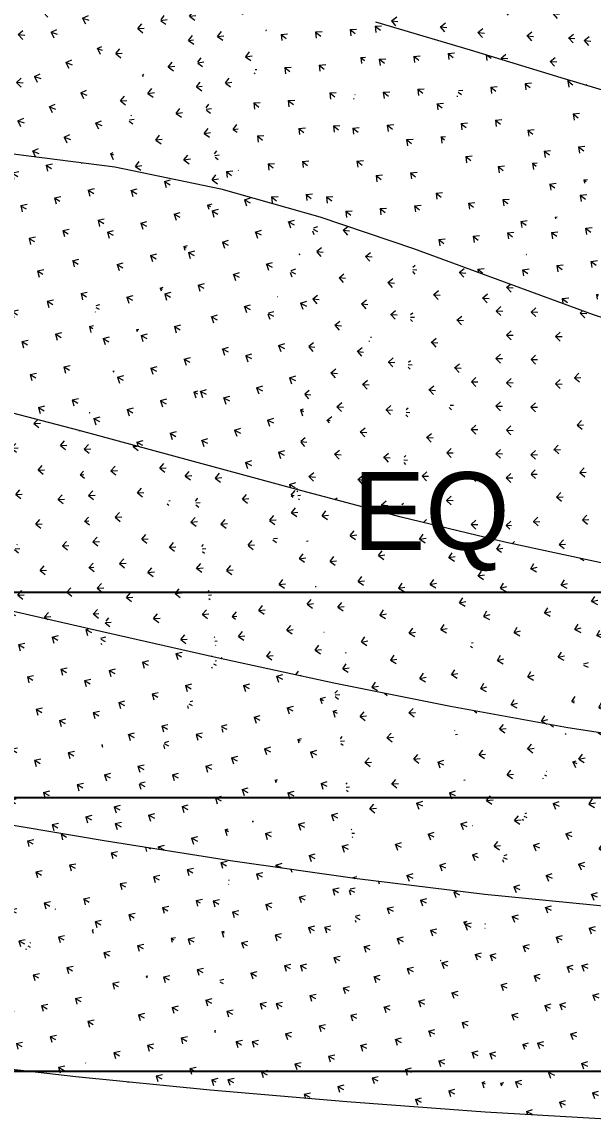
# Model space of a CAD drawing. Header units: millimetres. Extents: x 12827 to 178996, y -27589 to 73652.
# Drawn here: x 50921 to 55089, y -23549 to -15556 of the extents above; entities that cross this region are included whole.
import ezdxf

# ---------------------------------------------------------------- set-up
doc = ezdxf.new("R2010")
doc.units = ezdxf.units.MM
for name, color, linetype, lineweight in [('A-ANNO-DIMS', 211, 'Continuous', 5), ('A-FLOR', 192, 'Continuous', 9), ('A-FLOR-PATT', 8, 'Continuous', 9)]:
    doc.layers.add(name, color=color, linetype=linetype, lineweight=lineweight)
doc.styles.add('Swis721 BT_3', font='swiss.ttf', dxfattribs={"height": 567.642527})
doc.dimstyles.new('DLN_3mm', dxfattribs={"dimscale": 304.8, "dimtxt": 600, "dimasz": 1.312336, "dimexe": 0.656168, "dimexo": 0.0625, "dimgap": 0.656168, "dimtad": 1, "dimdec": 0, "dimzin": 0, "dimdsep": 46, "dimtxsty": 'Swis721 BT_3', "dimsah": 1, "dimcen": 0.09, "dimadec": 0, "dimazin": 0, "dimtfac": 1, "dimtdec": 4, "dimtix": 1, "dimtmove": 0, "dimatfit": 3, "dimfxl": 0.656168, "dimfxlon": 1, "dimtvp": 1, "dimtolj": 1, "dimtzin": 0, "dimarcsym": 2})

# ---------------------------------------------------------------- blocks, each defined once
blk = doc.blocks.new('DIMBLOCK15-Copy of 1_F')
at = {"layer": 'A-ANNO-DIMS', "color": 0, "lineweight": -2, "transparency": 16777216}
for p, q in [((40689.3, -23039.7), (40689.3, -23420.7)), ((88339.3, -23039.7), (88339.3, -23420.7)), ((41089.3, -23220.7), (87939.3, -23220.7))]:
    blk.add_line(p, q, dxfattribs=at)
at = {"layer": 'A-ANNO-DIMS', "color": 0, "transparency": 16777216}
for points in [[(41089.3, -23154), (41089.3, -23287.4), (40689.3, -23220.7)], [(87939.3, -23154), (87939.3, -23287.4), (88339.3, -23220.7)]]:
    blk.add_solid(points, dxfattribs=at)
at = {"layer": 'Defpoints', "color": 0, "transparency": 16777216}
for p in [(40689.3, -23020.7), (88339.3, -23020.7), (88339.3, -23220.7)]:
    blk.add_point(p, dxfattribs=at)
at = {"layer": 'A-ANNO-DIMS', "color": 0, "transparency": 16777216, "insert": (64514.3, -22729), "char_height": 567.64, "width": 2628.571, "attachment_point": 5, "style": 'Swis721 BT_3'}
blk.add_mtext('\\A1;47650', dxfattribs=at)
blk = doc.blocks.new('DIMBLOCK16-Copy of 1_F')
at = {"layer": 'A-ANNO-DIMS', "color": 0, "lineweight": -2, "transparency": 16777216}
for p, q in [((40689.3, -21039.7), (40689.3, -21420.7)), ((75939.3, -21039.7), (75939.3, -21420.7)), ((41089.3, -21220.7), (75539.3, -21220.7))]:
    blk.add_line(p, q, dxfattribs=at)
at = {"layer": 'A-ANNO-DIMS', "color": 0, "transparency": 16777216}
for points in [[(41089.3, -21154), (41089.3, -21287.4), (40689.3, -21220.7)], [(75539.3, -21154), (75539.3, -21287.4), (75939.3, -21220.7)]]:
    blk.add_solid(points, dxfattribs=at)
at = {"layer": 'Defpoints', "color": 0, "transparency": 16777216}
for p in [(40689.3, -21020.7), (75939.3, -21020.7), (75939.3, -21220.7)]:
    blk.add_point(p, dxfattribs=at)
at = {"layer": 'A-ANNO-DIMS', "color": 0, "transparency": 16777216, "insert": (58314.3, -20729), "char_height": 567.64, "width": 2628.571, "attachment_point": 5, "style": 'Swis721 BT_3'}
blk.add_mtext('\\A1;35250', dxfattribs=at)
blk = doc.blocks.new('DIMBLOCK20-Copy of 1_F')
at = {"layer": 'A-ANNO-DIMS', "color": 0, "lineweight": -2, "transparency": 16777216}
for p, q in [((49501.8, -19539.7), (49501.8, -19920.7)), ((58314.3, -19539.7), (58314.3, -19920.7)), ((49901.8, -19720.7), (57914.3, -19720.7))]:
    blk.add_line(p, q, dxfattribs=at)
at = {"layer": 'A-ANNO-DIMS', "color": 0, "transparency": 16777216}
for points in [[(49901.8, -19654), (49901.8, -19787.4), (49501.8, -19720.7)], [(57914.3, -19654), (57914.3, -19787.4), (58314.3, -19720.7)]]:
    blk.add_solid(points, dxfattribs=at)
at = {"layer": 'Defpoints', "color": 0, "transparency": 16777216}
for p in [(49501.8, -19520.7), (58314.3, -19520.7), (58314.3, -19720.7)]:
    blk.add_point(p, dxfattribs=at)
at = {"layer": 'A-ANNO-DIMS', "color": 0, "transparency": 16777216, "insert": (53908, -19207), "char_height": 567.64, "width": 1337.143, "attachment_point": 5, "style": 'Swis721 BT_3'}
blk.add_mtext('\\A1;EQ', dxfattribs=at)

msp = doc.modelspace()

# ---------------------------------------------------------------- hatches: boundary and pattern name
at = {"layer": 'A-FLOR-PATT'}
h = msp.add_hatch(dxfattribs=at)
h.set_pattern_fill('FP_911', color=256, style=0, pattern_type=2)
h.set_pattern_definition([(353.009, (2332.17, 47679.7), (198.13853, 152.53393), [47.593, -311.379]), (308.87, (2332.17, 47679.7), (198.1387, 152.5344), [47.256, -204.777]), (37.591, (2332.17, 47679.7), (-158.16725, 196.2236), [46.885, -203.167])])
h.paths.add_polyline_path([(54192.06058, -15761.27427), (54453.18681, -13471.25576), (53500.60249, -15556.44007)], flags=0)
h = msp.add_hatch(dxfattribs=at)
h.set_pattern_fill('FP_905', color=256, style=0, pattern_type=2)
h.set_pattern_definition([(352.637, (1981.28, 47301.01), (197.68994, 151.41657), [47.519, -310.889]), (308.64, (1981.28, 47301), (197.6879, 151.4193), [47.373, -205.284]), (37.45, (1981.28, 47301), (-157.7641, 197.3468), [46.69, -202.324])])
h.paths.add_polyline_path([(54192.06058, -15761.27427), (54975.96916, -13708.79036), (54453.18681, -13471.25576), (54215.41741, -15556.44007)], flags=0)
h = msp.add_hatch(dxfattribs=at)
h.set_pattern_fill('FP_876', color=256, style=0, pattern_type=2)
h.set_pattern_definition([(356.142, (-1295.96, 44698.99), (188.7537, 163.0103), [47.562, -311.17]), (312.111, (-1295.96, 44699), (188.7539, 163.01), [47.301, -204.97]), (40.814, (-1295.96, 44699), (-169.1639, 187.1484), [46.762, -202.637])])
h.paths.add_polyline_path([(54854.44369, -15963.19924), (54975.96916, -13708.79036), (54192.06058, -15761.27427), (54837.73557, -15958.10583)], flags=0)
h = msp.add_hatch(dxfattribs=at)
h.set_pattern_fill('FP_904', color=256, style=0, pattern_type=2)
h.set_pattern_definition([(356.284, (-1200.47, 44724.32), (188.88334, 163.44793), [47.586, -311.332]), (312.198, (-1200.47, 44724.32), (188.8804, 163.4509), [47.255, -204.77]), (40.871, (-1200.47, 44724.32), (-169.28094, 186.7092), [46.835, -202.95])])
h.paths.add_polyline_path([(54854.44369, -15963.19924), (55600.19292, -13864.56517), (54975.96916, -13708.79036), (54882.63181, -15440.28371)], flags=0)
h = msp.add_hatch(dxfattribs=at)
h.set_pattern_fill('FP_877', color=256, style=0, pattern_type=2)
h.set_pattern_definition([(356.671, (-2157.04, 43877.34), (187.26406, 164.8729), [47.561, -311.165]), (312.616, (-2157.04, 43877.34), (187.26256, 164.87524), [47.315, -205.03]), (41.362, (-2157.04, 43877.34), (-170.85805, 185.7034), [46.782, -202.72])])
h.paths.add_polyline_path([(55497.99731, -16156.23995), (55600.19292, -13864.56517), (54854.44369, -15963.19924), (54975.96916, -15999.65209)], flags=0)
h = msp.add_hatch(dxfattribs=at)
h.set_pattern_fill('FP_736', color=256, style=0, pattern_type=2)
h.set_pattern_definition([(356.16, (-2353.51, 46080.12), (183.75633, 162.30714), [47.226, -308.973]), (312.676, (-2353.51, 46080.12), (183.7569, 162.3071), [47.478, -205.737]), (41.453, (-2353.51, 46080.12), (-171.6416, 186.16345), [45.97, -199.204])])
h.paths.add_polyline_path([(50762.6274, -16506.83773), (51405.04082, -14835.17543), (50826.65285, -14485.03463), (50764.84999, -16436.65251)], flags=0)
h = msp.add_hatch(dxfattribs=at)
h.set_pattern_fill('FP_738', color=256, style=0, pattern_type=2)
h.set_pattern_definition([(340.445, (19069.73, 54118.77), (229.59623, 101.97217), [47.537, -311.008]), (296, (19069.73, 54118.77), (229.59616, 101.97145), [46.308, -200.668]), (23.947, (19069.73, 54118.77), (-108.26494, 221.9821), [47.104, -204.118])])
h.paths.add_polyline_path([(51598.21818, -16614.02111), (51405.04082, -14835.17543), (50762.6274, -16506.83773), (51473.3755, -16598.00722)], flags=0)
h = msp.add_hatch(dxfattribs=at)
h.set_pattern_fill('FP_753', color=256, style=0, pattern_type=2)
h.set_pattern_definition([(3.371, (-8203.68, 38322.66), (160.5387, 182.5317), [47.158, -308.532]), (320.281, (-8203.68, 38322.66), (160.5383, 182.53195), [47.421, -205.49]), (48.668, (-8203.68, 38322.66), (-194.53616, 161.6161), [45.578, -197.506])])
h.paths.add_polyline_path([(51598.21818, -16614.02111), (52070.02969, -15114.9916), (51405.04082, -14835.17543), (51586.57838, -16506.83773)], flags=0)
h = msp.add_hatch(dxfattribs=at)
h.set_pattern_fill('FP_739', color=256, style=0, pattern_type=2)
h.set_pattern_definition([(7.712, (-10947.92, 34449.78), (148.44702, 193.72488), [47.355, -309.816]), (324.644, (-10947.92, 34449.78), (148.4498, 193.7226), [47.242, -204.717]), (52.537, (-10947.92, 34449.78), (-205.4908, 145.7979), [45.761, -198.3])])
h.paths.add_polyline_path([(52372.03623, -16776.33129), (52070.02969, -15114.9916), (51598.21818, -16614.02111), (52146.30692, -16728.98403)], flags=0)
h = msp.add_hatch(dxfattribs=at)
h.set_pattern_fill('FP_747', color=256, style=0, pattern_type=2)
h.set_pattern_definition([(7.063, (-10879.55, 33854.44), (148.00603, 191.6069), [47.144, -308.441]), (324.178, (-10879.55, 33854.44), (148.0066, 191.6068), [47.377, -205.3]), (52.316, (-10879.55, 33854.44), (-204.8813, 147.88354), [45.396, -196.717])])
h.paths.add_polyline_path([(52372.03623, -16776.33129), (52781.81755, -15347.68065), (52070.02969, -15114.9916), (52342.53069, -16614.02111)], flags=0)
h = msp.add_hatch(dxfattribs=at)
h.set_pattern_fill('FP_748', color=256, style=0, pattern_type=2)
h.set_pattern_definition([(321.215, (42499.78, 51652.22), (251.6497, 17.97646), [47.232, -309.016]), (276.165, (42499.78, 51652.22), (251.6489, 17.976), [45.475, -197.058]), (4.086, (42499.78, 51652.22), (-26.0466, 241.13), [47.304, -204.986])])
h.paths.add_polyline_path([(52372.03623, -16776.33129), (53500.60249, -15556.44007), (52781.81755, -15347.68065), (52418.59183, -16614.02111)], flags=0)
h = msp.add_hatch(dxfattribs=at)
h.set_pattern_fill('FP_746', color=256, style=0, pattern_type=2)
h.set_pattern_definition([(321.26, (42310.55, 51388.58), (251.6868, 18.1214), [47.218, -308.919]), (276.181, (42310.55, 51388.58), (251.687, 18.1214), [45.449, -196.947]), (4.118, (42310.55, 51388.58), (-26.09785, 240.98706), [47.313, -205.025])])
h.paths.add_polyline_path([(53094.74763, -16980.68493), (53500.60249, -15556.44007), (52372.03623, -16776.33129), (52926.33426, -16933.06442)], flags=0)
h = msp.add_hatch(dxfattribs=at)
h.set_pattern_fill('FP_750', color=256, style=0, pattern_type=2)
h.set_pattern_definition([(321.934, (41301.1, 51027.98), (251.2331, 21.04724), [47.262, -309.213]), (276.964, (41301.1, 51027.98), (251.23295, 21.0442), [45.493, -197.136]), (4.788, (41301.1, 51027.98), (-29.4173, 240.839), [47.271, -204.842])])
h.paths.add_polyline_path([(53094.74763, -16980.68493), (54192.06058, -15761.27427), (53500.60249, -15556.44007), (53152.98054, -16776.33129)], flags=0)
h = msp.add_hatch(dxfattribs=at)
h.set_pattern_fill('FP_706', color=256, style=0, pattern_type=2)
h.set_pattern_definition([(321.703, (40767.33, 51077.21), (251.02202, 20.3236), [47.331, -309.661]), (276.881, (40767.33, 51077.2), (251.0209, 20.3256), [45.622, -197.696]), (4.629, (40767.33, 51077.2), (-29.1502, 241.5654), [47.221, -204.622])])
h.paths.add_polyline_path([(53779.64888, -17211.77124), (54192.06058, -15761.27427), (53094.74763, -16980.68493), (53689.26362, -17181.27517)], flags=0)
h = msp.add_hatch(dxfattribs=at)
h.set_pattern_fill('FP_752', color=256, style=0, pattern_type=2)
h.set_pattern_definition([(322.913, (39536.28, 50866.83), (250.62094, 25.63655), [47.318, -309.575]), (278.054, (39536.28, 50866.83), (250.6209, 25.6385), [45.61, -197.642]), (5.841, (39536.28, 50866.83), (-34.081, 240.8521), [47.237, -204.692])])
h.paths.add_polyline_path([(53779.64888, -17211.77124), (54854.44369, -15963.19924), (54192.06058, -15761.27427), (54134.64838, -15963.19924)], flags=0)
h = msp.add_hatch(dxfattribs=at)
h.set_pattern_fill('FP_705', color=256, style=0, pattern_type=2)
h.set_pattern_definition([(322.587, (38885, 51004.37), (250.30217, 24.63675), [47.407, -310.156]), (277.933, (38885, 51004.37), (250.3016, 24.6402), [45.79, -198.423]), (5.622, (38885, 51004.37), (-33.7035, 241.8757), [47.158, -204.353])])
h.paths.add_polyline_path([(54440.0365, -17454.27946), (54854.44369, -15963.19924), (53779.64888, -17211.77124), (54192.06058, -17363.21748)], flags=0)
h = msp.add_hatch(dxfattribs=at)
h.set_pattern_fill('FP_751', color=256, style=0, pattern_type=2)
h.set_pattern_definition([(324.14, (37525.23, 50859.56), (249.88677, 31.43517), [47.359, -309.847]), (279.346, (37525.23, 50859.56), (249.88685, 31.43695), [45.736, -198.191]), (7.17, (37525.23, 50859.56), (-39.6111, 240.6891), [47.223, -204.633])])
h.paths.add_polyline_path([(54440.0365, -17454.27946), (55497.99731, -16156.23995), (54854.44369, -15963.19924), (54445.09302, -17436.08555)], flags=0)
h = msp.add_hatch(dxfattribs=at)
h.set_pattern_fill('FP_710', color=256, style=0, pattern_type=2)
h.set_pattern_definition([(323.807, (36863.34, 50978.88), (249.55943, 30.42057), [47.445, -310.41]), (279.22, (36863.34, 50978.88), (249.5595, 30.4178), [45.919, -198.982]), (6.95, (36863.34, 50978.88), (-39.2423, 241.7368), [47.139, -204.268])])
h.paths.add_polyline_path([(55089.20698, -17692.89881), (55495.94468, -16158.75838), (54440.0365, -17454.27946), (54854.44369, -17606.60551)], flags=0)
h = msp.add_hatch(dxfattribs=at)
h.set_pattern_fill('FP_581', color=256, style=0, pattern_type=2)
h.set_pattern_definition([(329.466, (30685.6, 57755.57), (246.35192, 57.0294), [47.352, -309.8]), (284.41, (30685.6, 57755.57), (246.3516, 57.031), [46.167, -200.059]), (13.035, (30685.6, 57755.57), (-61.27704, 238.4792), [47.413, -205.454])])
h.paths.add_polyline_path([(50494.96629, -18321.63204), (51598.21818, -16614.02111), (50762.6274, -16506.83773), (50746.8191, -16614.02111)], flags=0)
h = msp.add_hatch(dxfattribs=at)
h.set_pattern_fill('FP_584', color=256, style=0, pattern_type=2)
h.set_pattern_definition([(328.96, (29653.96, 57779.12), (246.0732, 55.38083), [47.498, -310.752]), (284.227, (29653.96, 57779.12), (246.0738, 55.37965), [46.445, -201.26]), (12.683, (29653.96, 57779.12), (-60.8757, 240.108), [47.293, -204.935])])
h.paths.add_polyline_path([(51339.1836, -18541.62709), (51598.21818, -16614.02111), (50494.96629, -18321.63204), (51227.15078, -18512.4324)], flags=0)
h = msp.add_hatch(dxfattribs=at)
h.set_pattern_fill('FP_583', color=256, style=0, pattern_type=2)
h.set_pattern_definition([(331.405, (26916.06, 57311.33), (243.5269, 65.8789), [47.494, -310.729]), (286.656, (26916.06, 57311.33), (243.52655, 65.88094), [46.448, -201.275]), (15.137, (26916.06, 57311.33), (-71.0002, 237.33125), [47.303, -204.978])])
h.paths.add_polyline_path([(51339.1836, -18541.62709), (52372.03623, -16776.33129), (51598.21818, -16614.02111), (51343.10683, -18512.4324)], flags=0)
h = msp.add_hatch(dxfattribs=at)
h.set_pattern_fill('FP_539', color=256, style=0, pattern_type=2)
h.set_pattern_definition([(331.199, (26343.9, 57048.63), (243.37653, 65.2355), [47.54, -311.03]), (286.576, (26343.9, 57048.63), (243.3765, 65.23515), [46.557, -201.746]), (15.005, (26343.9, 57048.63), (-70.838, 237.9833), [47.244, -204.724])])
h.paths.add_polyline_path([(52146.30692, -18760.18793), (52372.03623, -16776.33129), (51339.1836, -18541.62709), (51473.3755, -18577.9649)], flags=0)
h = msp.add_hatch(dxfattribs=at)
h.set_pattern_fill('FP_585', color=256, style=0, pattern_type=2)
h.set_pattern_definition([(333.261, (23679.14, 56429.41), (240.49574, 73.99736), [47.57, -311.224]), (288.753, (23679.14, 56429.41), (240.4956, 73.998), [46.618, -202.009]), (17.102, (23679.14, 56429.41), (-79.9287, 235.4291), [47.179, -204.443])])
h.paths.add_polyline_path([(52146.30692, -18760.18793), (53094.74763, -16980.68493), (52372.03623, -16776.33129), (52171.17545, -18541.62709)], flags=0)
h = msp.add_hatch(dxfattribs=at)
h.set_pattern_fill('FP_538', color=256, style=0, pattern_type=2)
h.set_pattern_definition([(333.295, (23438.94, 55961.4), (240.52637, 74.09918), [47.564, -311.186]), (288.767, (23438.94, 55961.4), (240.5256, 74.1016), [46.6, -201.934]), (17.123, (23438.94, 55961.4), (-79.958, 235.32), [47.19, -204.491])])
h.paths.add_polyline_path([(52926.33426, -18972.33752), (53094.74763, -16980.68493), (52146.30692, -18760.18793)], flags=0)
h = msp.add_hatch(dxfattribs=at)
h.set_pattern_fill('FP_586', color=256, style=0, pattern_type=2)
h.set_pattern_definition([(354.255, (-1881.87, 46776.78), (193.353, 155.64087), [47.546, -311.071]), (310.478, (-1881.87, 46776.78), (193.3527, 155.6409), [47.214, -204.595]), (38.832, (-1881.87, 46776.78), (-163.4617, 191.541), [46.54, -201.673])])
h.paths.add_polyline_path([(52926.33426, -18972.33752), (53779.64888, -17211.77124), (53094.74763, -16980.68493), (52944.27355, -18760.18793)], flags=0)
h = msp.add_hatch(dxfattribs=at)
h.set_pattern_fill('FP_543', color=256, style=0, pattern_type=2)
h.set_pattern_definition([(356.458, (-4024.55, 44807.69), (187.5452, 162.7533), [47.564, -311.187]), (312.681, (-4024.55, 44807.69), (187.5442, 162.75446), [47.164, -204.375]), (40.952, (-4024.55, 44807.69), (-170.5216, 184.9162), [46.56, -201.758])])
h.paths.add_polyline_path([(53689.26362, -19173.09879), (53779.64888, -17211.77124), (52926.33426, -18972.33752)], flags=0)
h = msp.add_hatch(dxfattribs=at)
h.set_pattern_fill('FP_576', color=256, style=0, pattern_type=2)
h.set_pattern_definition([(356.109, (-4179.3, 44481.27), (187.1878, 161.67938), [47.492, -310.716]), (312.462, (-4179.3, 44481.27), (187.1859, 161.6813), [47.27, -204.837]), (40.818, (-4179.3, 44481.27), (-170.1947, 185.988), [46.377, -200.968])])
h.paths.add_polyline_path([(53689.26362, -19173.09879), (54440.0365, -17454.27946), (53779.64888, -17211.77124), (53698.51545, -18972.33752)], flags=0)
h = msp.add_hatch(dxfattribs=at)
h.set_pattern_fill('FP_540', color=256, style=0, pattern_type=2)
h.set_pattern_definition([(358.988, (-6628.09, 41947.78), (179.6109, 170.53035), [47.541, -311.036]), (315.329, (-6628.1, 41947.78), (179.6125, 170.5298), [47.17, -204.404]), (43.514, (-6628.1, 41947.78), (-178.9084, 176.8654), [46.438, -201.233])])
h.paths.add_polyline_path([(54445.09302, -19357.49469), (54440.0365, -17454.27946), (53689.26362, -19173.09879), (54440.0365, -19356.26107)], flags=0)
h = msp.add_hatch(dxfattribs=at)
h.set_pattern_fill('FP_575', color=256, style=0, pattern_type=2)
h.set_pattern_definition([(358.531, (-6764.05, 41567.99), (179.1691, 169.1054), [47.434, -310.334]), (315.032, (-6764.05, 41567.99), (179.1713, 169.10286), [47.3, -204.966]), (43.344, (-6764.05, 41567.99), (-178.47825, 178.27894), [46.194, -200.176])])
h.paths.add_polyline_path([(54445.09302, -19357.49469), (55089.20698, -17692.89881), (54440.0365, -17454.27946), (54444.60311, -19173.09879)], flags=0)
h = msp.add_hatch(dxfattribs=at)
h.set_pattern_fill('FP_541', color=256, style=0, pattern_type=2)
h.set_pattern_definition([(2.084, (-9545.88, 38426.1), (169.45507, 179.4879), [47.51, -310.832]), (318.577, (-9545.88, 38426.1), (169.45245, 179.4904), [47.173, -204.416]), (46.647, (-9545.88, 38426.1), (-188.6505, 166.4566), [46.283, -200.559])])
h.paths.add_polyline_path([(55203.82047, -19520.54817), (55089.20698, -17692.89881), (54445.09302, -19357.49469), (55089.20698, -19495.91728)], flags=0)
h = msp.add_hatch(dxfattribs=at)
h.set_pattern_fill('FP_416', color=256, style=0, pattern_type=2)
h.set_pattern_definition([(3.022, (-9036.02, 38170.11), (163.2323, 179.07454), [47.352, -309.798]), (320.359, (-9036.02, 38170.1), (163.23166, 179.0754), [47.096, -204.082]), (47.65, (-9036.02, 38170.1), (-193.4208, 160.2455), [45.433, -196.874])])
h.paths.add_polyline_path([(50646.40157, -19815.62507), (51339.1836, -18541.62709), (50494.96629, -18321.63204), (50626.98142, -19624.03449)], flags=0)
h = msp.add_hatch(dxfattribs=at)
h.set_pattern_fill('FP_373', color=256, style=0, pattern_type=2)
h.set_pattern_definition([(3.394, (-9340.74, 37288.99), (162.54502, 179.87746), [47.387, -310.03]), (320.748, (-9340.74, 37289), (162.5442, 179.8777), [47.033, -203.811]), (47.897, (-9340.74, 37289), (-194.2441, 158.7202), [45.457, -196.982])])
h.paths.add_polyline_path([(51495.85813, -20009.69923), (51339.1836, -18541.62709), (50646.40157, -19815.62507), (51473.3755, -20004.56265)], flags=0)
h = msp.add_hatch(dxfattribs=at)
h.set_pattern_fill('FP_410', color=256, style=0, pattern_type=2)
h.set_pattern_definition([(3.127, (-9346.37, 36879.33), (162.3322, 179.02167), [47.319, -309.581]), (320.57, (-9346.37, 36879.33), (162.3322, 179.0211), [47.102, -204.11]), (47.799, (-9346.37, 36879.33), (-194.0365, 159.5531), [45.312, -196.35])])
h.paths.add_polyline_path([(51495.85813, -20009.69923), (52146.30692, -18760.18793), (51339.1836, -18541.62709), (51475.14629, -19815.62507)], flags=0)
h = msp.add_hatch(dxfattribs=at)
h.set_pattern_fill('FP_378', color=256, style=0, pattern_type=2)
h.set_pattern_definition([(4.811, (-10745.14, 34905.57), (157.20008, 183.4616), [47.337, -309.699]), (322.293, (-10745.14, 34905.57), (157.1995, 183.46115), [47.062, -203.937]), (49.408, (-10745.14, 34905.57), (-198.5769, 153.5179), [45.3, -196.299])])
h.paths.add_polyline_path([(52345.355, -20201.37657), (52146.30692, -18760.18793), (51495.85813, -20009.69923), (52146.30692, -20156.4641)], flags=0)
h = msp.add_hatch(dxfattribs=at)
h.set_pattern_fill('FP_408', color=256, style=0, pattern_type=2)
h.set_pattern_definition([(4.501, (-10720.82, 34493.9), (156.9623, 182.45956), [47.251, -309.14]), (322.082, (-10720.82, 34493.9), (156.96535, 182.45815), [47.138, -204.263]), (49.296, (-10720.82, 34493.9), (-198.3296, 154.491), [45.128, -195.556])])
h.paths.add_polyline_path([(52345.355, -20201.37657), (52926.33426, -18972.33752), (52146.30692, -18760.18793), (52318.8817, -20009.69923)], flags=0)
h = msp.add_hatch(dxfattribs=at)
h.set_pattern_fill('FP_377', color=256, style=0, pattern_type=2)
h.set_pattern_definition([(7.223, (-12906.66, 31581.99), (148.08946, 189.4731), [47.253, -309.15]), (324.855, (-12906.66, 31581.99), (148.0878, 189.4754), [47.119, -204.18]), (51.99, (-12906.66, 31581.99), (-205.48696, 144.65946), [45.09, -195.39])])
h.paths.add_polyline_path([(53195.9703, -20385.77671), (52926.33426, -18972.33752), (52345.355, -20201.37657), (52926.33426, -20327.32382)], flags=0)
h = msp.add_hatch(dxfattribs=at)
h.set_pattern_fill('FP_406', color=256, style=0, pattern_type=2)
h.set_pattern_definition([(6.888, (-12834.6, 31186.25), (147.86315, 188.3787), [47.152, -308.492]), (324.621, (-12834.6, 31186.25), (147.8626, 188.3793), [47.192, -204.5]), (51.871, (-12834.6, 31186.25), (-205.2146, 145.7249), [44.902, -194.576])])
h.paths.add_polyline_path([(53195.9703, -20385.77671), (53689.26362, -19173.09879), (52926.33426, -18972.33752), (53160.79304, -20201.37657)], flags=0)
h = msp.add_hatch(dxfattribs=at)
h.set_pattern_fill('FP_368', color=256, style=0, pattern_type=2)
h.set_pattern_definition([(10.344, (-15461.42, 27519.86), (136.02977, 196.756), [47.138, -308.399]), (328.123, (-15461.42, 27519.86), (136.029, 196.7565), [47.191, -204.496]), (55.342, (-15461.42, 27519.86), (-213.7297, 132.9143), [44.85, -194.351])])
h.paths.add_polyline_path([(54048.78218, -20558.01926), (53689.26362, -19173.09879), (53195.9703, -20385.77671), (53689.26362, -20485.40724)], flags=0)
h = msp.add_hatch(dxfattribs=at)
h.set_pattern_fill('FP_407', color=256, style=0, pattern_type=2)
h.set_pattern_definition([(10.013, (-15339.42, 27165.81), (135.85153, 195.65995), [47.03, -307.69]), (327.885, (-15339.42, 27165.81), (135.8514, 195.65996), [47.256, -204.775]), (55.226, (-15339.42, 27165.8), (-213.4636, 133.987), [44.662, -193.536])])
h.paths.add_polyline_path([(54048.78218, -20558.01926), (54445.09302, -19357.49469), (53689.26362, -19173.09879), (54004.06886, -20385.77671)], flags=0)
h = msp.add_hatch(dxfattribs=at)
h.set_pattern_fill('FP_369', color=256, style=0, pattern_type=2)
h.set_pattern_definition([(13.871, (-18065.59, 22990.06), (122.05473, 204.22255), [47.002, -307.509]), (331.772, (-18065.59, 22990.06), (122.0575, 204.2205), [47.268, -204.829]), (59.135, (-18065.59, 22990.06), (-222.11696, 119.235), [44.609, -193.307])])
h.paths.add_polyline_path([(54904.86879, -20713.22381), (54445.09302, -19357.49469), (54048.78218, -20558.01926), (54837.73557, -20701.05287)], flags=0)
h = msp.add_hatch(dxfattribs=at)
h.set_pattern_fill('FP_379', color=256, style=0, pattern_type=2)
h.set_pattern_definition([(13.58, (-17915.46, 22708.92), (121.95565, 203.2508), [46.9, -306.842]), (331.558, (-17915.46, 22708.92), (121.9543, 203.2515), [47.317, -205.04]), (59.035, (-17915.46, 22708.92), (-221.897, 120.1917), [44.444, -192.589])])
h.paths.add_polyline_path([(54904.86879, -20713.22381), (55203.82047, -19520.54817), (54445.09302, -19357.49469), (54852.23343, -20558.01926)], flags=0)
h = msp.add_hatch(dxfattribs=at)
h.set_pattern_fill('FP_371', color=256, style=0, pattern_type=2)
h.set_pattern_definition([(17.497, (-20450.36, 18327.91), (107.41586, 211.03524), [46.864, -306.605]), (335.482, (-20450.36, 18327.9), (107.41956, 211.03385), [47.337, -205.125]), (63.024, (-20450.36, 18327.9), (-229.69876, 104.7629), [44.4, -192.4])])
h.paths.add_polyline_path([(55765.2981, -20846.54282), (55203.82047, -19520.54817), (54904.86879, -20713.22381), (55740.45685, -20842.6938)], flags=0)
h = msp.add_hatch(dxfattribs=at)
h.set_pattern_fill('FP_236', color=256, style=0, pattern_type=2)
h.set_pattern_definition([(329.804, (27904.76, 55221.11), (245.23724, 55.83943), [47.403, -310.135]), (285.145, (27904.76, 55221.1), (245.2371, 55.8387), [45.778, -198.369]), (12.827, (27904.76, 55221.1), (-63.7858, 235.66716), [47.159, -204.355])])
h.paths.add_polyline_path([(50600.35842, -21382.99459), (51495.85813, -20009.69923), (50646.40157, -19815.62507), (50605.06344, -21222.82958)], flags=0)
h = msp.add_hatch(dxfattribs=at)
h.set_pattern_fill('FP_193', color=256, style=0, pattern_type=2)
h.set_pattern_definition([(330.14, (28056.52, 54541), (245.43285, 56.91163), [47.311, -309.533]), (285.269, (28056.52, 54541), (245.4332, 56.9111), [45.593, -197.569]), (13.055, (28056.52, 54541), (-64.03705, 234.5779), [47.24, -204.706])])
h.paths.add_polyline_path([(51520.65763, -21538.15645), (51495.85813, -20009.69923), (50600.35842, -21382.99459), (51495.85813, -21533.97527)], flags=0)
h = msp.add_hatch(dxfattribs=at)
h.set_pattern_fill('FP_234', color=256, style=0, pattern_type=2)
h.set_pattern_definition([(331.259, (26193.26, 53668.75), (243.47414, 61.4508), [47.421, -310.249]), (286.722, (26193.26, 53668.75), (243.4738, 61.4509), [45.702, -198.042]), (14.165, (26193.26, 53668.75), (-70.1308, 233.4366), [47.083, -204.026])])
h.paths.add_polyline_path([(51520.65763, -21538.15645), (52345.355, -20201.37657), (51495.85813, -20009.69923), (51518.1401, -21382.99459)], flags=0)
h = msp.add_hatch(dxfattribs=at)
h.set_pattern_fill('FP_195', color=256, style=0, pattern_type=2)
h.set_pattern_definition([(331.66, (26423.98, 52939.5), (243.7043, 62.72013), [47.317, -309.567]), (286.872, (26423.98, 52939.5), (243.7042, 62.71804), [45.483, -197.093]), (14.432, (26423.98, 52939.5), (-70.4037, 232.1344), [47.184, -204.462])])
h.paths.add_polyline_path([(52442.29132, -21683.84583), (52345.355, -20201.37657), (51520.65763, -21538.15645), (52345.355, -21668.52239)], flags=0)
h = msp.add_hatch(dxfattribs=at)
h.set_pattern_fill('FP_237', color=256, style=0, pattern_type=2)
h.set_pattern_definition([(332.83, (24483.55, 51964.98), (241.4471, 67.39068), [47.432, -310.324]), (288.416, (24483.55, 51964.98), (241.4464, 67.3905), [45.602, -197.607]), (15.595, (24483.55, 51964.98), (-76.8333, 230.7534), [47.002, -203.674])])
h.paths.add_polyline_path([(52442.29132, -21683.84583), (53195.9703, -20385.77671), (52345.355, -20201.37657), (52432.76492, -21538.15645)], flags=0)
h = msp.add_hatch(dxfattribs=at)
h.set_pattern_fill('FP_194', color=256, style=0, pattern_type=2)
h.set_pattern_definition([(333.301, (24801.43, 51197.77), (241.70755, 68.87218), [47.315, -309.559]), (288.594, (24801.43, 51197.77), (241.7082, 68.8689), [45.345, -196.496]), (15.904, (24801.43, 51197.77), (-77.1154, 229.2173), [47.124, -204.204])])
h.paths.add_polyline_path([(53367.77725, -21815.5934), (53195.9703, -20385.77671), (52442.29132, -21683.84583), (53195.9703, -21791.13582)], flags=0)
h = msp.add_hatch(dxfattribs=at)
h.set_pattern_fill('FP_203', color=256, style=0, pattern_type=2)
h.set_pattern_definition([(4.077, (-11560.72, 34721.53), (160.4883, 181.35518), [47.399, -310.109]), (321.511, (-11560.72, 34721.53), (160.4871, 181.35626), [46.979, -203.576]), (48.493, (-11560.72, 34721.53), (-196.11496, 155.9388), [45.407, -196.763])])
h.paths.add_polyline_path([(53367.77725, -21815.5934), (54048.78218, -20558.01926), (53195.9703, -20385.77671), (53351.94645, -21683.84583)], flags=0)
h = msp.add_hatch(dxfattribs=at)
h.set_pattern_fill('FP_196', color=256, style=0, pattern_type=2)
h.set_pattern_definition([(335.127, (23127.08, 49295.68), (239.3186, 75.6023), [47.31, -309.523]), (290.508, (23127.08, 49295.68), (239.31794, 75.6048), [45.18, -195.78]), (17.532, (23127.08, 49295.68), (-84.41645, 225.68904), [47.058, -203.918])])
h.paths.add_polyline_path([(54299.50124, -21929.14204), (54048.78218, -20558.01926), (53367.77725, -21815.5934), (54048.78218, -21898.58706)], flags=0)
h = msp.add_hatch(dxfattribs=at)
h.set_pattern_fill('FP_201', color=256, style=0, pattern_type=2)
h.set_pattern_definition([(6.929, (-13789.75, 30667.26), (149.9285, 188.24312), [47.322, -309.602]), (324.613, (-13789.75, 30667.26), (149.9263, 188.2447), [47.007, -203.697]), (51.464, (-13789.75, 30667.26), (-204.3874, 145.1843), [45.123, -195.531])])
h.paths.add_polyline_path([(54299.50124, -21929.14204), (54904.86879, -20713.22381), (54048.78218, -20558.01926), (54278.73811, -21815.5934)], flags=0)
h = msp.add_hatch(dxfattribs=at)
h.set_pattern_fill('FP_204', color=256, style=0, pattern_type=2)
h.set_pattern_definition([(337.186, (21292.6, 47218.37), (236.34983, 83.09627), [47.31, -309.522]), (292.685, (21292.6, 47218.37), (236.3492, 83.09805), [45.004, -195.019]), (19.371, (21292.6, 47218.37), (-92.5673, 221.4554), [46.975, -203.557])])
h.paths.add_polyline_path([(55237.95323, -22023.28347), (54904.86879, -20713.22381), (54299.50124, -21929.14204), (55203.82047, -22019.85942)], flags=0)
h = msp.add_hatch(dxfattribs=at)
h.set_pattern_fill('FP_212', color=256, style=0, pattern_type=2)
h.set_pattern_definition([(10.078, (-15993.92, 26181.9), (137.895, 195.18773), [47.227, -308.98]), (328.024, (-15993.92, 26181.9), (137.8968, 195.18646), [47.04, -203.841]), (54.76, (-15993.92, 26181.9), (-212.81634, 132.8554), [44.809, -194.174])])
h.paths.add_polyline_path([(55237.95323, -22023.28347), (55765.2981, -20846.54282), (54904.86879, -20713.22381), (55214.01765, -21929.14204)], flags=0)
h = msp.add_hatch(dxfattribs=at)
h.set_pattern_fill('FP_70', color=256, style=0, pattern_type=2)
h.set_pattern_definition([(329.988, (31290.93, 48264.42), (245.84526, 49.599), [47.053, -307.844]), (285.144, (31290.93, 48264.42), (245.8452, 49.5985), [44.115, -191.167]), (11.406, (31290.93, 48264.42), (-61.46655, 227.1117), [47.025, -203.774])])
h.paths.add_polyline_path([(50349.60535, -23152.65203), (51520.65763, -21538.15645), (50600.35842, -21382.99459), (50366.57263, -23032.90768)], flags=0)
h = msp.add_hatch(dxfattribs=at)
h.set_pattern_fill('FP_35', color=256, style=0, pattern_type=2)
h.set_pattern_definition([(330.556, (31781.7, 47523.08), (246.0752, 51.41512), [46.873, -306.667]), (285.346, (31781.7, 47523.08), (246.075, 51.4184), [43.787, -189.745]), (11.802, (31781.7, 47523.08), (-61.8018, 225.20545), [47.135, -204.254])])
h.paths.add_polyline_path([(51313.19044, -23261.99847), (51520.65763, -21538.15645), (50349.60535, -23152.65203)], flags=0)
h = msp.add_hatch(dxfattribs=at)
h.set_pattern_fill('FP_73', color=256, style=0, pattern_type=2)
h.set_pattern_definition([(330.64, (30942.92, 46650.45), (245.2891, 51.54903), [47.023, -307.646]), (285.808, (30942.92, 46650.45), (245.2886, 51.55085), [43.932, -190.37]), (11.869, (30942.92, 46650.45), (-63.8279, 225.44), [46.996, -203.651])])
h.paths.add_polyline_path([(51313.19044, -23261.99847), (52442.29132, -21683.84583), (51520.65763, -21538.15645), (51326.35046, -23152.65203)], flags=0)
h = msp.add_hatch(dxfattribs=at)
h.set_pattern_fill('FP_34', color=256, style=0, pattern_type=2)
h.set_pattern_definition([(331.275, (31517.56, 45862.24), (245.52267, 53.57775), [46.822, -306.328]), (286.032, (31517.56, 45862.24), (245.5234, 53.577), [43.564, -188.776]), (12.31, (31517.56, 45862.24), (-64.1678, 223.3035), [47.119, -204.182])])
h.paths.add_polyline_path([(52294.35488, -23359.79453), (52442.29132, -21683.84583), (51313.19044, -23261.99847), (51473.3755, -23277.96467)], flags=0)
h = msp.add_hatch(dxfattribs=at)
h.set_pattern_fill('FP_58', color=256, style=0, pattern_type=2)
h.set_pattern_definition([(331.688, (30292.52, 44949.95), (244.31973, 55.05004), [46.993, -307.453]), (286.883, (30292.52, 44949.95), (244.3198, 55.0496), [43.726, -189.48]), (12.698, (30292.52, 44949.95), (-67.7285, 223.1543), [46.958, -203.486])])
h.paths.add_polyline_path([(52294.35488, -23359.79453), (53367.77725, -21815.5934), (52442.29132, -21683.84583), (52302.98736, -23261.99847)], flags=0)
h = msp.add_hatch(dxfattribs=at)
h.set_pattern_fill('FP_43', color=256, style=0, pattern_type=2)
h.set_pattern_definition([(332.331, (30875.22, 44165.17), (244.53428, 57.09663), [46.79, -306.123]), (287.11, (30875.22, 44165.17), (244.5338, 57.0987), [43.352, -187.857]), (13.143, (30875.22, 44165.17), (-68.0229, 220.97615), [47.083, -204.028])])
h.paths.add_polyline_path([(53291.40221, -23445.57289), (53367.77725, -21815.5934), (52294.35488, -23359.79453)], flags=0)
h = msp.add_hatch(dxfattribs=at)
h.set_pattern_fill('FP_51', color=256, style=0, pattern_type=2)
h.set_pattern_definition([(333.094, (29329.79, 43244.6), (242.90455, 60.0077), [46.968, -307.289]), (288.333, (29329.8, 43244.6), (242.9046, 60.0088), [43.519, -188.581]), (13.876, (29329.8, 43244.6), (-73.00094, 220.3204), [46.914, -203.293])])
h.paths.add_polyline_path([(53291.40221, -23445.57289), (54299.50124, -21929.14204), (53367.77725, -21815.5934), (53295.42148, -23359.79453)], flags=0)
h = msp.add_hatch(dxfattribs=at)
h.set_pattern_fill('FP_57', color=256, style=0, pattern_type=2)
h.set_pattern_definition([(333.679, (29834.89, 42511.58), (243.0797, 61.86103), [46.785, -306.089]), (288.538, (29834.9, 42511.58), (243.0784, 61.8626), [43.176, -187.097]), (14.278, (29834.9, 42511.58), (-73.2094, 218.3256), [47.03, -203.797])])
h.paths.add_polyline_path([(54301.60097, -23518.97949), (54299.50124, -21929.14204), (53291.40221, -23445.57289), (54299.50124, -23518.82691)], flags=0)
h = msp.add_hatch(dxfattribs=at)
h.set_pattern_fill('FP_52', color=256, style=0, pattern_type=2)
h.set_pattern_definition([(334.761, (28033.53, 41597.92), (241.0086, 66.08476), [46.96, -307.233]), (290.082, (28033.53, 41597.92), (241.0086, 66.0878), [43.343, -187.821]), (15.334, (28033.53, 41597.92), (-79.3724, 217.1103), [46.857, -203.048])])
h.paths.add_polyline_path([(54301.60097, -23518.97949), (55237.95323, -22023.28347), (54299.50124, -21929.14204), (54301.50403, -23445.57289)], flags=0)
h = msp.add_hatch(dxfattribs=at)
h.set_pattern_fill('FP_44', color=256, style=0, pattern_type=2)
h.set_pattern_definition([(335.262, (28425.83, 40926.5), (241.1417, 67.664), [46.806, -306.224]), (290.256, (28425.83, 40926.5), (241.1422, 67.6638), [43.049, -186.546]), (15.674, (28425.83, 40926.5), (-79.4901, 215.3963), [46.96, -203.495])])
h.paths.add_polyline_path([(55322.2197, -23579.66028), (55237.95323, -22023.28347), (54301.60097, -23518.97949), (55237.95323, -23574.65023)], flags=0)

# ---------------------------------------------------------------- linework, layer by layer
at = {"layer": 'A-FLOR'}
for p, q in [((53500.60249, -15556.44007), (54192.06058, -15761.27427)), ((54192.06058, -15761.27427), (54854.44369, -15963.19924)), ((54854.44369, -15963.19924), (55497.99731, -16156.23995)), ((50762.6274, -16506.83773), (51598.21818, -16614.02111)), ((51598.21818, -16614.02111), (52372.03623, -16776.33129)), ((52372.03623, -16776.33129), (53094.74763, -16980.68493)), ((53094.74763, -16980.68493), (53779.64888, -17211.77124)), ((53779.64888, -17211.77124), (54440.0365, -17454.27946)), ((54440.0365, -17454.27946), (55089.20698, -17692.89881)), ((55089.20698, -17692.89881), (55740.45685, -17912.31854)), ((51339.1836, -18541.62709), (50494.96629, -18321.63204)), ((52146.30692, -18760.18793), (51339.1836, -18541.62709)), ((52926.33426, -18972.33752), (52146.30692, -18760.18793)), ((53689.26362, -19173.09879), (52926.33426, -18972.33752)), ((54445.09302, -19357.49469), (53689.26362, -19173.09879)), ((55203.82047, -19520.54817), (54445.09302, -19357.49469)), ((51495.85813, -20009.69923), (50646.40157, -19815.62507)), ((52345.355, -20201.37657), (51495.85813, -20009.69923)), ((53195.9703, -20385.77671), (52345.355, -20201.37657)), ((54048.78218, -20558.01926), (53195.9703, -20385.77671)), ((54904.86879, -20713.22381), (54048.78218, -20558.01926)), ((55765.2981, -20846.54282), (54904.86879, -20713.22381)), ((51520.65763, -21538.15645), (50600.35842, -21382.99459)), ((52442.29132, -21683.84583), (51520.65763, -21538.15645)), ((53367.77725, -21815.5934), (52442.29132, -21683.84583)), ((54299.50124, -21929.14204), (53367.77725, -21815.5934)), ((55237.95323, -22023.28347), (54299.50124, -21929.14204)), ((51313.19044, -23261.99847), (50349.60535, -23152.65203)), ((52294.35488, -23359.79453), (51313.19044, -23261.99847)), ((53291.40221, -23445.57289), (52294.35488, -23359.79453)), ((54301.60097, -23518.97949), (53291.40221, -23445.57289)), ((55322.2197, -23579.66028), (54301.60097, -23518.97949))]:
    msp.add_line(p, q, dxfattribs=at)

# ---------------------------------------------------------------- dimensions: what is measured, and where the dimension line sits
at = {"layer": 'A-ANNO-DIMS'}
dim = msp.add_linear_dim(base=(58314.29297, -19720.6954), p1=(49501.79297, -19520.6954), p2=(58314.29297, -19520.6954), text='EQ', dimstyle='DLN_3mm', override={"dimpost": '<>', "dimfxl": 8812.500002}, dxfattribs=at)
dim.commit()
dim.dimension.update_dxf_attribs({"geometry": 'DIMBLOCK20-Copy of 1_F', "text_midpoint": (53908.04297, -19207.00835)})
for base, p1, p2, override, picture, middle in [((75939.29297, -21220.6954), (40689.29296, -21020.6954), (75939.29297, -21020.6954), {"dimpost": '<>', "dimfxl": 35250.000007}, 'DIMBLOCK16-Copy of 1_F', (58314.29297, -20728.97415)), ((88339.29296, -23220.6954), (40689.29296, -23020.6954), (88339.29296, -23020.6954), {"dimpost": '<>', "dimfxl": 47650}, 'DIMBLOCK15-Copy of 1_F', (64514.29296, -22728.97415))]:
    dim = msp.add_linear_dim(base=base, p1=p1, p2=p2, dimstyle='DLN_3mm', override=override, dxfattribs=at)
    dim.commit()
    dim.dimension.update_dxf_attribs({"geometry": picture, "text_midpoint": middle})

doc.saveas('drawing.dxf')
